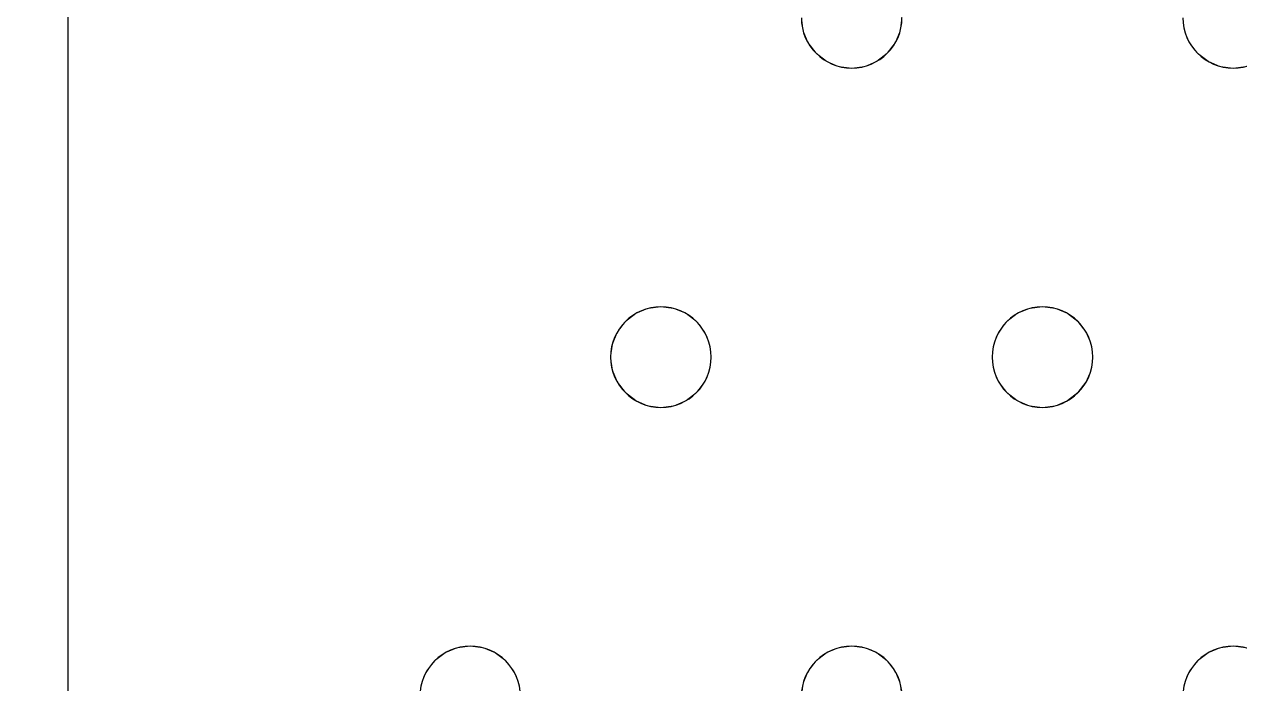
# Model space of a CAD drawing. Header units: millimetres. Extents: x -1 to 1601, y -701 to 1.
# Drawn here: x 800 to 896.6, y -205 to -152.5 of the extents above; entities that cross this region are included whole.
import ezdxf

# ---------------------------------------------------------------- set-up
doc = ezdxf.new("R2010")
doc.units = ezdxf.units.MM
doc.layers.add('IQ_200_3D', color=1, linetype='Continuous')
doc.layers.add('IQ_204_2D', color=7, linetype='Continuous')

msp = doc.modelspace()

# ---------------------------------------------------------------- linework, layer by layer
at = {"layer": 'IQ_200_3D', "lineweight": 18}
for points, invisible_edges in [([(122.762, -68.034, 850), (1477.238, -68.034, 850), (1477.238, -397.966, 850), (122.762, -397.966, 850)], 10), ([(122.762, -68.034, 860), (122.762, -397.966, 860), (1477.238, -397.966, 860), (1477.238, -68.034, 860)], 5), ([(847.789, -176.172, 888), (815.804, -143.637, 888), (825.451, -139.641, 888), (848.618, -175.536, 888)], 5), ([(847.789, -176.172, 890), (825.451, -139.641, 890), (815.804, -143.637, 890), (847.153, -177, 890)], 5), ([(861.921, -153.035, 888), (848.618, -175.536, 888), (825.451, -139.641, 888), (861.784, -152, 888)], 7), ([(825.451, -139.641, 890), (848.618, -175.536, 890), (861.921, -153.035, 890), (861.784, -152, 890)], 11), ([(848.618, -175.536, 890), (825.451, -139.641, 890), (847.789, -176.172, 890)], 3), ([(846.618, -179, 888), (805.451, -145, 888), (815.804, -143.637, 888), (846.754, -177.965, 888)], 5), ([(815.804, -143.637, 890), (805.451, -145, 890), (846.618, -179, 890), (846.754, -177.965, 890)], 10), ([(847.153, -177, 888), (815.804, -143.637, 888), (847.789, -176.172, 888)], 3), ([(846.754, -177.965, 888), (815.804, -143.637, 888), (847.153, -177, 888)], 3), ([(847.153, -177, 890), (815.804, -143.637, 890), (846.754, -177.965, 890)], 3), ([(803.451, -145, 888), (805.451, -145, 888), (832.623, -203.172, 888), (831.987, -204, 888)], 10), ([(803.451, -145, 888), (831.451, -206, 888), (831.587, -207.035, 888), (831.587, -258.965, 888)], 13), ([(831.451, -206, 888), (803.451, -145, 888), (831.587, -204.965, 888)], 3), ([(831.987, -204, 888), (831.587, -204.965, 888), (803.451, -145, 888)], 14), ([(803.451, -386.2, 888), (803.451, -145, 888), (831.451, -260, 888), (831.587, -261.035, 888)], 10), ([(831.451, -260, 888), (803.451, -145, 888), (831.587, -258.965, 888)], 3), ([(805.451, -145, 890), (803.451, -145, 890), (832.623, -203.172, 890), (833.451, -202.536, 890)], 10), ([(831.987, -204, 890), (832.623, -203.172, 890), (803.451, -145, 890)], 14), ([(831.451, -206, 890), (831.587, -204.965, 890), (803.451, -145, 890)], 14), ([(831.587, -207.035, 890), (831.451, -206, 890), (803.451, -145, 890), (831.587, -258.965, 890)], 14), ([(831.987, -204, 890), (803.451, -145, 890), (831.587, -204.965, 890)], 3), ([(831.451, -260, 890), (831.587, -258.965, 890), (803.451, -145, 890), (803.451, -386.2, 890)], 10), ([(846.618, -179, 888), (846.754, -180.035, 888), (833.451, -202.536, 888), (805.451, -145, 888)], 14), ([(805.451, -145, 888), (833.451, -202.536, 888), (832.623, -203.172, 888)], 13), ([(805.451, -145, 890), (833.451, -202.536, 890), (846.618, -179, 890)], 15), ([(892.118, -152, 888), (892.254, -153.035, 888), (869.784, -152, 888), (869.648, -150.965, 888)], 10), ([(861.784, -152, 890), (861.921, -153.035, 890), (861.921, -153.035, 888), (861.784, -152, 888)], 2), ([(869.648, -153.035, 890), (869.784, -152, 890), (869.784, -152, 888), (869.648, -153.035, 888)], 8), ([(869.648, -153.035, 888), (869.784, -152, 888), (892.254, -153.035, 888), (892.654, -154, 888)], 10), ([(869.648, -153.035, 890), (892.654, -154, 890), (892.254, -153.035, 890), (869.784, -152, 890)], 5), ([(869.784, -152, 890), (892.254, -153.035, 890), (892.118, -152, 890)], 13), ([(892.118, -152, 890), (892.254, -153.035, 890), (892.254, -153.035, 888), (892.118, -152, 888)], 2), ([(848.618, -175.536, 888), (861.921, -153.035, 888), (849.582, -175.136, 888)], 3), ([(861.921, -153.035, 890), (848.618, -175.536, 890), (849.582, -175.136, 890)], 13), ([(849.582, -175.136, 888), (861.921, -153.035, 888), (862.32, -154, 888), (850.618, -175, 888)], 5), ([(862.32, -154, 890), (861.921, -153.035, 890), (849.582, -175.136, 890), (850.618, -175, 890)], 10), ([(861.921, -153.035, 890), (862.32, -154, 890), (862.32, -154, 888), (861.921, -153.035, 888)], 10), ([(869.248, -154, 890), (869.648, -153.035, 890), (869.648, -153.035, 888), (869.248, -154, 888)], 10), ([(869.248, -154, 888), (869.648, -153.035, 888), (892.654, -154, 888), (880.951, -175, 888)], 14), ([(892.654, -154, 890), (869.648, -153.035, 890), (869.248, -154, 890), (880.951, -175, 890)], 13), ([(892.254, -153.035, 890), (892.654, -154, 890), (892.654, -154, 888), (892.254, -153.035, 888)], 10), ([(850.618, -175, 888), (862.32, -154, 888), (862.956, -154.828, 888), (851.653, -175.136, 888)], 5), ([(862.956, -154.828, 890), (862.32, -154, 890), (850.618, -175, 890)], 14), ([(862.32, -154, 890), (862.956, -154.828, 890), (862.956, -154.828, 888), (862.32, -154, 888)], 10), ([(868.613, -154.828, 890), (869.248, -154, 890), (869.248, -154, 888), (868.613, -154.828, 888)], 10), ([(880.951, -175, 888), (868.613, -154.828, 888), (869.248, -154, 888)], 13), ([(868.613, -154.828, 890), (879.916, -175.136, 890), (880.951, -175, 890), (869.248, -154, 890)], 5), ([(892.654, -154, 888), (893.289, -154.828, 888), (880.951, -175, 888)], 14), ([(880.951, -175, 890), (881.986, -175.136, 890), (893.289, -154.828, 890), (892.654, -154, 890)], 10), ([(892.654, -154, 890), (893.289, -154.828, 890), (893.289, -154.828, 888), (892.654, -154, 888)], 10), ([(851.653, -175.136, 890), (863.784, -155.464, 890), (862.956, -154.828, 890), (850.618, -175, 890)], 5), ([(862.956, -154.828, 888), (863.784, -155.464, 888), (851.653, -175.136, 888)], 14), ([(863.784, -155.464, 888), (864.749, -155.864, 888), (852.618, -175.536, 888), (851.653, -175.136, 888)], 10), ([(852.618, -175.536, 890), (864.749, -155.864, 890), (863.784, -155.464, 890), (851.653, -175.136, 890)], 5), ([(862.956, -154.828, 890), (863.784, -155.464, 890), (863.784, -155.464, 888), (862.956, -154.828, 888)], 10), ([(863.784, -155.464, 890), (864.749, -155.864, 890), (864.749, -155.864, 888), (863.784, -155.464, 888)], 10), ([(866.82, -155.864, 890), (867.784, -155.464, 890), (867.784, -155.464, 888), (866.82, -155.864, 888)], 10), ([(878.951, -175.536, 888), (866.82, -155.864, 888), (867.784, -155.464, 888), (879.916, -175.136, 888)], 5), ([(867.784, -155.464, 890), (866.82, -155.864, 890), (878.951, -175.536, 890), (879.916, -175.136, 890)], 10), ([(867.784, -155.464, 890), (868.613, -154.828, 890), (868.613, -154.828, 888), (867.784, -155.464, 888)], 10), ([(879.916, -175.136, 888), (867.784, -155.464, 888), (868.613, -154.828, 888), (880.951, -175, 888)], 5), ([(879.916, -175.136, 890), (868.613, -154.828, 890), (867.784, -155.464, 890)], 13), ([(881.986, -175.136, 888), (880.951, -175, 888), (893.289, -154.828, 888), (894.118, -155.464, 888)], 10), ([(893.289, -154.828, 890), (881.986, -175.136, 890), (894.118, -155.464, 890)], 3), ([(894.118, -155.464, 888), (895.082, -155.864, 888), (882.951, -175.536, 888), (881.986, -175.136, 888)], 10), ([(882.951, -175.536, 890), (895.082, -155.864, 890), (894.118, -155.464, 890), (881.986, -175.136, 890)], 5), ([(893.289, -154.828, 890), (894.118, -155.464, 890), (894.118, -155.464, 888), (893.289, -154.828, 888)], 10), ([(894.118, -155.464, 890), (895.082, -155.864, 890), (895.082, -155.864, 888), (894.118, -155.464, 888)], 10), ([(852.618, -175.536, 888), (864.749, -155.864, 888), (853.446, -176.172, 888)], 3), ([(852.618, -175.536, 890), (853.446, -176.172, 890), (864.749, -155.864, 890)], 14), ([(853.446, -176.172, 888), (864.749, -155.864, 888), (865.784, -156, 888), (854.082, -177, 888)], 5), ([(865.784, -156, 890), (864.749, -155.864, 890), (853.446, -176.172, 890), (854.082, -177, 890)], 10), ([(877.487, -177, 888), (877.087, -177.965, 888), (854.082, -177, 888), (865.784, -156, 888)], 14), ([(854.082, -177, 890), (877.087, -177.965, 890), (877.487, -177, 890), (865.784, -156, 890)], 13), ([(865.784, -156, 888), (864.749, -155.864, 888), (864.749, -155.864, 890), (865.784, -156, 890)], 10), ([(866.82, -155.864, 888), (865.784, -156, 888), (865.784, -156, 890), (866.82, -155.864, 890)], 10), ([(865.784, -156, 888), (866.82, -155.864, 888), (878.122, -176.172, 888), (877.487, -177, 888)], 10), ([(866.82, -155.864, 890), (865.784, -156, 890), (878.122, -176.172, 890), (878.951, -175.536, 890)], 10), ([(877.487, -177, 890), (878.122, -176.172, 890), (865.784, -156, 890)], 14), ([(866.82, -155.864, 888), (878.951, -175.536, 888), (878.122, -176.172, 888)], 13), ([(882.951, -175.536, 888), (895.082, -155.864, 888), (883.779, -176.172, 888)], 3), ([(882.951, -175.536, 890), (883.779, -176.172, 890), (895.082, -155.864, 890)], 14), ([(883.779, -176.172, 888), (895.082, -155.864, 888), (896.118, -156, 888), (884.415, -177, 888)], 5), ([(896.118, -156, 890), (895.082, -155.864, 890), (883.779, -176.172, 890), (884.415, -177, 890)], 10), ([(884.415, -177, 888), (896.118, -156, 888), (907.82, -177, 888), (907.421, -177.965, 888)], 11), ([(907.82, -177, 890), (908.456, -176.172, 890), (896.118, -156, 890), (884.415, -177, 890)], 14), ([(896.118, -156, 888), (895.082, -155.864, 888), (895.082, -155.864, 890), (896.118, -156, 890)], 10), ([(897.153, -155.864, 888), (896.118, -156, 888), (896.118, -156, 890), (897.153, -155.864, 890)], 10), ([(896.118, -156, 888), (897.153, -155.864, 888), (908.456, -176.172, 888), (907.82, -177, 888)], 10), ([(897.153, -155.864, 890), (896.118, -156, 890), (908.456, -176.172, 890), (909.284, -175.536, 890)], 10), ([(848.618, -175.536, 890), (847.789, -176.172, 890), (847.789, -176.172, 888), (848.618, -175.536, 888)], 10), ([(849.582, -175.136, 890), (848.618, -175.536, 890), (848.618, -175.536, 888), (849.582, -175.136, 888)], 10), ([(849.582, -175.136, 888), (850.618, -175, 888), (850.618, -175, 890), (849.582, -175.136, 890)], 10), ([(850.618, -175, 888), (851.653, -175.136, 888), (851.653, -175.136, 890), (850.618, -175, 890)], 10), ([(852.618, -175.536, 890), (851.653, -175.136, 890), (851.653, -175.136, 888), (852.618, -175.536, 888)], 10), ([(853.446, -176.172, 890), (852.618, -175.536, 890), (852.618, -175.536, 888), (853.446, -176.172, 888)], 10), ([(878.951, -175.536, 890), (878.122, -176.172, 890), (878.122, -176.172, 888), (878.951, -175.536, 888)], 10), ([(879.916, -175.136, 890), (878.951, -175.536, 890), (878.951, -175.536, 888), (879.916, -175.136, 888)], 10), ([(879.916, -175.136, 888), (880.951, -175, 888), (880.951, -175, 890), (879.916, -175.136, 890)], 10), ([(880.951, -175, 888), (881.986, -175.136, 888), (881.986, -175.136, 890), (880.951, -175, 890)], 10), ([(882.951, -175.536, 890), (881.986, -175.136, 890), (881.986, -175.136, 888), (882.951, -175.536, 888)], 10), ([(883.779, -176.172, 890), (882.951, -175.536, 890), (882.951, -175.536, 888), (883.779, -176.172, 888)], 10), ([(847.789, -176.172, 890), (847.153, -177, 890), (847.153, -177, 888), (847.789, -176.172, 888)], 10), ([(854.082, -177, 890), (853.446, -176.172, 890), (853.446, -176.172, 888), (854.082, -177, 888)], 10), ([(878.122, -176.172, 890), (877.487, -177, 890), (877.487, -177, 888), (878.122, -176.172, 888)], 10), ([(884.415, -177, 890), (883.779, -176.172, 890), (883.779, -176.172, 888), (884.415, -177, 888)], 10), ([(847.153, -177, 890), (846.754, -177.965, 890), (846.754, -177.965, 888), (847.153, -177, 888)], 10), ([(854.481, -177.965, 890), (854.082, -177, 890), (854.082, -177, 888), (854.481, -177.965, 888)], 10), ([(877.087, -177.965, 888), (876.951, -179, 888), (854.481, -177.965, 888), (854.082, -177, 888)], 10), ([(854.481, -177.965, 890), (876.951, -179, 890), (877.087, -177.965, 890), (854.082, -177, 890)], 5), ([(877.487, -177, 890), (877.087, -177.965, 890), (877.087, -177.965, 888), (877.487, -177, 888)], 10), ([(884.815, -177.965, 890), (884.415, -177, 890), (884.415, -177, 888), (884.815, -177.965, 888)], 10), ([(884.815, -177.965, 888), (884.415, -177, 888), (907.421, -177.965, 888), (907.284, -179, 888)], 10), ([(907.421, -177.965, 890), (907.82, -177, 890), (884.415, -177, 890), (884.815, -177.965, 890)], 10), ([(846.754, -177.965, 890), (846.618, -179, 890), (846.618, -179, 888), (846.754, -177.965, 888)], 8), ([(854.618, -179, 890), (854.481, -177.965, 890), (854.481, -177.965, 888), (854.618, -179, 888)], 2), ([(854.618, -179, 888), (854.481, -177.965, 888), (876.951, -179, 888), (877.087, -180.035, 888)], 10), ([(876.951, -179, 890), (854.481, -177.965, 890), (854.618, -179, 890)], 13), ([(877.087, -177.965, 890), (876.951, -179, 890), (876.951, -179, 888), (877.087, -177.965, 888)], 8), ([(884.951, -179, 890), (884.815, -177.965, 890), (884.815, -177.965, 888), (884.951, -179, 888)], 2), ([(884.951, -179, 888), (884.815, -177.965, 888), (907.284, -179, 888), (907.421, -180.035, 888)], 10), ([(884.951, -179, 890), (907.421, -180.035, 890), (907.284, -179, 890), (884.815, -177.965, 890)], 5), ([(907.421, -177.965, 890), (884.815, -177.965, 890), (907.284, -179, 890)], 3), ([(846.754, -180.035, 890), (846.618, -179, 890), (833.451, -202.536, 890), (834.416, -202.136, 890)], 10), ([(846.618, -179, 890), (846.754, -180.035, 890), (846.754, -180.035, 888), (846.618, -179, 888)], 2), ([(854.481, -180.035, 890), (854.618, -179, 890), (854.618, -179, 888), (854.481, -180.035, 888)], 8), ([(877.087, -180.035, 888), (854.481, -180.035, 888), (854.618, -179, 888)], 13), ([(854.618, -179, 890), (854.481, -180.035, 890), (877.087, -180.035, 890), (876.951, -179, 890)], 10), ([(876.951, -179, 890), (877.087, -180.035, 890), (877.087, -180.035, 888), (876.951, -179, 888)], 2), ([(884.815, -180.035, 890), (884.951, -179, 890), (884.951, -179, 888), (884.815, -180.035, 888)], 8), ([(884.815, -180.035, 888), (884.951, -179, 888), (907.421, -180.035, 888), (907.82, -181, 888)], 10), ([(907.421, -180.035, 890), (884.951, -179, 890), (884.815, -180.035, 890)], 13), ([(833.451, -202.536, 888), (846.754, -180.035, 888), (834.416, -202.136, 888)], 3), ([(834.416, -202.136, 888), (846.754, -180.035, 888), (847.153, -181, 888), (835.451, -202, 888)], 5), ([(847.153, -181, 890), (846.754, -180.035, 890), (834.416, -202.136, 890), (835.451, -202, 890)], 10), ([(846.754, -180.035, 890), (847.153, -181, 890), (847.153, -181, 888), (846.754, -180.035, 888)], 10), ([(854.082, -181, 890), (854.481, -180.035, 890), (854.481, -180.035, 888), (854.082, -181, 888)], 10), ([(877.487, -181, 888), (854.082, -181, 888), (854.481, -180.035, 888), (877.087, -180.035, 888)], 5), ([(877.487, -181, 890), (877.087, -180.035, 890), (854.481, -180.035, 890), (854.082, -181, 890)], 10), ([(877.087, -180.035, 890), (877.487, -181, 890), (877.487, -181, 888), (877.087, -180.035, 888)], 10), ([(884.415, -181, 890), (884.815, -180.035, 890), (884.815, -180.035, 888), (884.415, -181, 888)], 10), ([(884.415, -181, 888), (884.815, -180.035, 888), (907.82, -181, 888), (896.118, -202, 888)], 14), ([(884.815, -180.035, 890), (884.415, -181, 890), (907.82, -181, 890), (907.421, -180.035, 890)], 10), ([(835.451, -202, 888), (847.153, -181, 888), (847.789, -181.828, 888), (836.486, -202.136, 888)], 5), ([(847.789, -181.828, 890), (847.153, -181, 890), (835.451, -202, 890)], 14), ([(847.153, -181, 890), (847.789, -181.828, 890), (847.789, -181.828, 888), (847.153, -181, 888)], 10), ([(853.446, -181.828, 890), (854.082, -181, 890), (854.082, -181, 888), (853.446, -181.828, 888)], 10), ([(865.784, -202, 888), (853.446, -181.828, 888), (854.082, -181, 888), (877.487, -181, 888)], 13), ([(865.784, -202, 890), (854.082, -181, 890), (853.446, -181.828, 890)], 13), ([(865.784, -202, 890), (878.122, -181.828, 890), (877.487, -181, 890), (854.082, -181, 890)], 13), ([(878.122, -181.828, 888), (866.82, -202.136, 888), (865.784, -202, 888), (877.487, -181, 888)], 5), ([(877.487, -181, 890), (878.122, -181.828, 890), (878.122, -181.828, 888), (877.487, -181, 888)], 10), ([(883.779, -181.828, 890), (884.415, -181, 890), (884.415, -181, 888), (883.779, -181.828, 888)], 10), ([(883.779, -181.828, 888), (884.415, -181, 888), (896.118, -202, 888)], 14), ([(896.118, -202, 890), (907.82, -181, 890), (884.415, -181, 890), (883.779, -181.828, 890)], 11), ([(896.118, -202, 888), (907.82, -181, 888), (908.456, -181.828, 888), (897.153, -202.136, 888)], 5), ([(896.118, -202, 890), (897.153, -202.136, 890), (908.456, -181.828, 890), (907.82, -181, 890)], 10), ([(836.486, -202.136, 890), (848.618, -182.464, 890), (847.789, -181.828, 890), (835.451, -202, 890)], 5), ([(836.486, -202.136, 888), (847.789, -181.828, 888), (848.618, -182.464, 888), (837.451, -202.536, 888)], 5), ([(837.451, -202.536, 890), (849.582, -182.864, 890), (848.618, -182.464, 890), (836.486, -202.136, 890)], 5), ([(848.618, -182.464, 888), (849.582, -182.864, 888), (837.451, -202.536, 888)], 14), ([(847.789, -181.828, 890), (848.618, -182.464, 890), (848.618, -182.464, 888), (847.789, -181.828, 888)], 10), ([(848.618, -182.464, 890), (849.582, -182.864, 890), (849.582, -182.864, 888), (848.618, -182.464, 888)], 10), ([(851.653, -182.864, 890), (852.618, -182.464, 890), (852.618, -182.464, 888), (851.653, -182.864, 888)], 10), ([(851.653, -182.864, 888), (852.618, -182.464, 888), (863.784, -202.536, 888), (862.956, -203.172, 888)], 10), ([(863.784, -202.536, 890), (864.749, -202.136, 890), (852.618, -182.464, 890), (851.653, -182.864, 890)], 10), ([(852.618, -182.464, 890), (853.446, -181.828, 890), (853.446, -181.828, 888), (852.618, -182.464, 888)], 10), ([(852.618, -182.464, 888), (853.446, -181.828, 888), (864.749, -202.136, 888), (863.784, -202.536, 888)], 10), ([(853.446, -181.828, 890), (852.618, -182.464, 890), (864.749, -202.136, 890), (865.784, -202, 890)], 10), ([(864.749, -202.136, 888), (853.446, -181.828, 888), (865.784, -202, 888)], 3), ([(878.122, -181.828, 890), (865.784, -202, 890), (866.82, -202.136, 890), (878.951, -182.464, 890)], 5), ([(878.951, -182.464, 888), (867.784, -202.536, 888), (866.82, -202.136, 888), (878.122, -181.828, 888)], 5), ([(867.784, -202.536, 890), (879.916, -182.864, 890), (878.951, -182.464, 890), (866.82, -202.136, 890)], 5), ([(879.916, -182.864, 888), (868.613, -203.172, 888), (867.784, -202.536, 888), (878.951, -182.464, 888)], 5), ([(878.122, -181.828, 890), (878.951, -182.464, 890), (878.951, -182.464, 888), (878.122, -181.828, 888)], 10), ([(878.951, -182.464, 890), (879.916, -182.864, 890), (879.916, -182.864, 888), (878.951, -182.464, 888)], 10), ([(881.986, -182.864, 890), (882.951, -182.464, 890), (882.951, -182.464, 888), (881.986, -182.864, 888)], 10), ([(882.951, -182.464, 888), (895.082, -202.136, 888), (894.118, -202.536, 888), (881.986, -182.864, 888)], 5), ([(882.951, -182.464, 890), (881.986, -182.864, 890), (894.118, -202.536, 890), (895.082, -202.136, 890)], 10), ([(882.951, -182.464, 890), (883.779, -181.828, 890), (883.779, -181.828, 888), (882.951, -182.464, 888)], 10), ([(895.082, -202.136, 888), (882.951, -182.464, 888), (883.779, -181.828, 888), (896.118, -202, 888)], 5), ([(883.779, -181.828, 890), (882.951, -182.464, 890), (895.082, -202.136, 890), (896.118, -202, 890)], 10), ([(849.582, -182.864, 888), (850.618, -183, 888), (838.279, -203.172, 888), (837.451, -202.536, 888)], 10), ([(837.451, -202.536, 890), (838.279, -203.172, 890), (849.582, -182.864, 890)], 14), ([(850.618, -183, 890), (849.582, -182.864, 890), (838.279, -203.172, 890), (838.915, -204, 890)], 10), ([(838.915, -204, 888), (838.279, -203.172, 888), (850.618, -183, 888), (862.32, -204, 888)], 14), ([(862.32, -204, 890), (862.956, -203.172, 890), (850.618, -183, 890), (838.915, -204, 890)], 14), ([(850.618, -183, 888), (849.582, -182.864, 888), (849.582, -182.864, 890), (850.618, -183, 890)], 10), ([(851.653, -182.864, 888), (850.618, -183, 888), (850.618, -183, 890), (851.653, -182.864, 890)], 10), ([(862.956, -203.172, 888), (862.32, -204, 888), (850.618, -183, 888), (851.653, -182.864, 888)], 10), ([(862.956, -203.172, 890), (863.784, -202.536, 890), (851.653, -182.864, 890), (850.618, -183, 890)], 10), ([(868.613, -203.172, 890), (880.951, -183, 890), (879.916, -182.864, 890), (867.784, -202.536, 890)], 5), ([(879.916, -182.864, 888), (880.951, -183, 888), (868.613, -203.172, 888)], 14), ([(869.248, -204, 888), (868.613, -203.172, 888), (880.951, -183, 888), (892.654, -204, 888)], 14), ([(869.248, -204, 890), (880.951, -183, 890), (868.613, -203.172, 890)], 3), ([(880.951, -183, 890), (869.248, -204, 890), (892.654, -204, 890), (893.289, -203.172, 890)], 11), ([(880.951, -183, 888), (879.916, -182.864, 888), (879.916, -182.864, 890), (880.951, -183, 890)], 10), ([(881.986, -182.864, 888), (880.951, -183, 888), (880.951, -183, 890), (881.986, -182.864, 890)], 10), ([(893.289, -203.172, 888), (892.654, -204, 888), (880.951, -183, 888), (881.986, -182.864, 888)], 10), ([(881.986, -182.864, 890), (880.951, -183, 890), (893.289, -203.172, 890), (894.118, -202.536, 890)], 10), ([(881.986, -182.864, 888), (894.118, -202.536, 888), (893.289, -203.172, 888)], 13), ([(833.451, -202.536, 890), (832.623, -203.172, 890), (832.623, -203.172, 888), (833.451, -202.536, 888)], 10), ([(834.416, -202.136, 890), (833.451, -202.536, 890), (833.451, -202.536, 888), (834.416, -202.136, 888)], 10), ([(834.416, -202.136, 888), (835.451, -202, 888), (835.451, -202, 890), (834.416, -202.136, 890)], 10), ([(835.451, -202, 888), (836.486, -202.136, 888), (836.486, -202.136, 890), (835.451, -202, 890)], 10), ([(837.451, -202.536, 890), (836.486, -202.136, 890), (836.486, -202.136, 888), (837.451, -202.536, 888)], 10), ([(838.279, -203.172, 890), (837.451, -202.536, 890), (837.451, -202.536, 888), (838.279, -203.172, 888)], 10), ([(863.784, -202.536, 890), (862.956, -203.172, 890), (862.956, -203.172, 888), (863.784, -202.536, 888)], 10), ([(864.749, -202.136, 890), (863.784, -202.536, 890), (863.784, -202.536, 888), (864.749, -202.136, 888)], 10), ([(864.749, -202.136, 888), (865.784, -202, 888), (865.784, -202, 890), (864.749, -202.136, 890)], 10), ([(865.784, -202, 888), (866.82, -202.136, 888), (866.82, -202.136, 890), (865.784, -202, 890)], 10), ([(867.784, -202.536, 890), (866.82, -202.136, 890), (866.82, -202.136, 888), (867.784, -202.536, 888)], 10), ([(868.613, -203.172, 890), (867.784, -202.536, 890), (867.784, -202.536, 888), (868.613, -203.172, 888)], 10), ([(894.118, -202.536, 890), (893.289, -203.172, 890), (893.289, -203.172, 888), (894.118, -202.536, 888)], 10), ([(895.082, -202.136, 890), (894.118, -202.536, 890), (894.118, -202.536, 888), (895.082, -202.136, 888)], 10), ([(895.082, -202.136, 888), (896.118, -202, 888), (896.118, -202, 890), (895.082, -202.136, 890)], 10), ([(896.118, -202, 888), (897.153, -202.136, 888), (897.153, -202.136, 890), (896.118, -202, 890)], 10), ([(832.623, -203.172, 890), (831.987, -204, 890), (831.987, -204, 888), (832.623, -203.172, 888)], 10), ([(838.915, -204, 890), (838.279, -203.172, 890), (838.279, -203.172, 888), (838.915, -204, 888)], 10), ([(862.956, -203.172, 890), (862.32, -204, 890), (862.32, -204, 888), (862.956, -203.172, 888)], 10), ([(869.248, -204, 890), (868.613, -203.172, 890), (868.613, -203.172, 888), (869.248, -204, 888)], 10), ([(893.289, -203.172, 890), (892.654, -204, 890), (892.654, -204, 888), (893.289, -203.172, 888)], 10), ([(831.987, -204, 890), (831.587, -204.965, 890), (831.587, -204.965, 888), (831.987, -204, 888)], 10), ([(839.315, -204.965, 890), (838.915, -204, 890), (838.915, -204, 888), (839.315, -204.965, 888)], 10), ([(838.915, -204, 888), (862.32, -204, 888), (861.921, -204.965, 888), (839.315, -204.965, 888)], 5), ([(861.921, -204.965, 890), (862.32, -204, 890), (838.915, -204, 890), (839.315, -204.965, 890)], 10), ([(862.32, -204, 890), (861.921, -204.965, 890), (861.921, -204.965, 888), (862.32, -204, 888)], 10), ([(869.648, -204.965, 890), (869.248, -204, 890), (869.248, -204, 888), (869.648, -204.965, 888)], 10), ([(892.254, -204.965, 888), (869.648, -204.965, 888), (869.248, -204, 888), (892.654, -204, 888)], 5), ([(892.254, -204.965, 890), (892.654, -204, 890), (869.248, -204, 890), (869.648, -204.965, 890)], 10), ([(892.654, -204, 890), (892.254, -204.965, 890), (892.254, -204.965, 888), (892.654, -204, 888)], 10), ([(831.587, -204.965, 890), (831.451, -206, 890), (831.451, -206, 888), (831.587, -204.965, 888)], 8), ([(839.451, -206, 890), (839.315, -204.965, 890), (839.315, -204.965, 888), (839.451, -206, 888)], 2), ([(861.784, -206, 888), (861.921, -207.035, 888), (839.451, -206, 888), (839.315, -204.965, 888)], 10), ([(839.315, -204.965, 888), (861.921, -204.965, 888), (861.784, -206, 888)], 13), ([(861.784, -206, 890), (861.921, -204.965, 890), (839.315, -204.965, 890), (839.451, -206, 890)], 10), ([(861.921, -204.965, 890), (861.784, -206, 890), (861.784, -206, 888), (861.921, -204.965, 888)], 8), ([(869.784, -206, 890), (869.648, -204.965, 890), (869.648, -204.965, 888), (869.784, -206, 888)], 2), ([(869.648, -204.965, 888), (892.254, -204.965, 888), (892.118, -206, 888), (869.784, -206, 888)], 5), ([(892.118, -206, 890), (892.254, -204.965, 890), (869.648, -204.965, 890), (869.784, -206, 890)], 10), ([(892.254, -204.965, 890), (892.118, -206, 890), (892.118, -206, 888), (892.254, -204.965, 888)], 8)]:
    msp.add_3dface(points, dxfattribs=dict(at, invisible_edges=invisible_edges))
msp.add_3dface([(803.451, -145, 890), (803.451, -145, 888), (803.451, -386.2, 888), (803.451, -386.2, 890)], dxfattribs=at)
at = {"layer": 'IQ_204_2D'}
msp.add_line((803.451, -145), (803.451, -386.2), dxfattribs=at)
for centre, start, end in [((865.784, -152), 180, 360), ((896.118, -152), 180, 360), ((850.618, -179), 360, 180), ((880.951, -179), 360, 180), ((850.618, -179), 180, 360), ((880.951, -179), 180, 360), ((835.451, -206), 360, 180), ((865.784, -206), 360, 180), ((896.118, -206), 360, 180)]:
    msp.add_arc(centre, 4, start, end, dxfattribs=at)

# ---------------------------------------------------------------- meshes
at = {"layer": 'IQ_200_3D', "lineweight": 18}
mesh = msp.add_polyface(dxfattribs=at)
corners = [(1600, 0, 850), (1600, -700, 850), (0, -700, 850), (0, 0, 850), (1210.5, -594, 850), (1211.556, -602.023, 850), (1214.653, -609.5, 850), (1219.58, -615.92, 850), (1226, -620.847, 850), (1233.477, -623.944, 850), (1241.5, -625, 850), (1459.5, -625, 850), (1467.523, -623.944, 850), (1475, -620.847, 850), (1481.42, -615.92, 850), (1486.347, -609.5, 850), (1489.444, -602.023, 850), (1490.5, -594, 850), (1490.5, -476, 850), (1489.444, -467.977, 850), (1486.347, -460.5, 850), (1481.42, -454.08, 850), (1475, -449.153, 850), (1467.523, -446.056, 850), (1459.5, -445, 850), (1241.5, -445, 850), (1233.477, -446.056, 850), (1226, -449.153, 850), (1219.58, -454.08, 850), (1214.653, -460.5, 850), (1211.556, -467.977, 850), (1210.5, -476, 850), (1477.5, -68.034, 850), (122.5, -68.034, 850), (110.412, -69.625, 850), (99.148, -74.291, 850), (89.475, -81.713, 850), (82.053, -91.386, 850), (77.388, -102.65, 850), (75.796, -114.738, 850), (75.796, -351.262, 850), (77.388, -363.35, 850), (82.053, -374.614, 850), (89.475, -384.287, 850), (99.148, -391.709, 850), (110.412, -396.375, 850), (122.5, -397.966, 850), (1477.5, -397.966, 850), (1489.588, -396.375, 850), (1500.852, -391.709, 850), (1510.525, -384.287, 850), (1517.947, -374.614, 850), (1522.612, -363.35, 850), (1524.204, -351.262, 850), (1524.204, -114.738, 850), (1522.612, -102.65, 850), (1517.947, -91.386, 850), (1510.525, -81.713, 850), (1500.852, -74.291, 850), (1489.588, -69.625, 850)]
mesh.append_faces([[corners[k] for k in face] for face in [(37, 3, 36), (35, 3, 34), (4, 46, 31), (31, 46, 30), (55, 0, 54), (16, 1, 15), (14, 1, 13), (21, 49, 20), (11, 1, 10)]], dxfattribs={"vtx0": -1, "vtx1": -1})
mesh.append_faces([[corners[k] for k in face] for face in [(3, 37, 38), (3, 38, 39), (3, 39, 40, 2), (2, 40, 41), (46, 4, 5), (2, 6, 7), (46, 29, 30), (46, 28, 29), (26, 46, 47, 25), (46, 26, 27), (0, 59, 32, 3), (20, 49, 50, 19), (47, 24, 25), (0, 55, 56), (1, 52, 53), (19, 50, 51, 18), (1, 16, 17)]], dxfattribs={"vtx0": -1, "vtx2": -1})
mesh.append_faces([[corners[k] for k in face] for face in [(2, 45, 46, 5), (1, 17, 18, 51)]], dxfattribs={"vtx0": -1, "vtx2": -1, "vtx3": -1})
mesh.append_faces([[corners[k] for k in face] for face in [(41, 42, 2), (35, 36, 3), (33, 34, 3, 32), (43, 44, 2), (44, 45, 2), (42, 43, 2), (5, 6, 2), (27, 28, 46), (7, 8, 2), (8, 9, 2), (58, 59, 0), (56, 57, 0), (57, 58, 0), (51, 52, 1), (23, 24, 47), (11, 12, 1), (12, 13, 1), (14, 15, 1)]], dxfattribs={"vtx1": -1, "vtx2": -1})
mesh.append_faces([[corners[k] for k in face] for face in [(1, 2, 9, 10), (47, 48, 22, 23), (48, 49, 21, 22), (53, 54, 0, 1)]], dxfattribs={"vtx1": -1, "vtx3": -1})
mesh = msp.add_polyface(dxfattribs=at)
corners = [(1600, -700, 900), (1600, -23, 900), (0, -23, 900), (0, -700, 900), (90, -35.113, 900), (1510, -35.113, 900), (1529.382, -37.665, 900), (1547.443, -45.146, 900), (1562.953, -57.047, 900), (1574.854, -72.557, 900), (1582.335, -90.618, 900), (1584.887, -110, 900), (1584.887, -610, 900), (1582.335, -629.382, 900), (1574.854, -647.443, 900), (1562.953, -662.953, 900), (1547.443, -674.854, 900), (1529.382, -682.335, 900), (1510, -684.887, 900), (90, -684.887, 900), (70.618, -682.335, 900), (52.557, -674.854, 900), (37.047, -662.953, 900), (25.146, -647.443, 900), (17.665, -629.382, 900), (15.113, -610, 900), (15.113, -110, 900), (17.665, -90.618, 900), (25.146, -72.557, 900), (37.047, -57.047, 900), (52.557, -45.146, 900), (70.618, -37.665, 900)]
mesh.append_faces([[corners[k] for k in face] for face in [(9, 1, 8), (14, 0, 13), (31, 2, 30), (28, 2, 27), (21, 3, 20), (23, 3, 22)]], dxfattribs={"vtx0": -1, "vtx1": -1})
mesh.append_faces([[corners[k] for k in face] for face in [(1, 9, 10), (1, 11, 12, 0), (0, 14, 15), (0, 18, 19), (2, 28, 29), (3, 23, 24)]], dxfattribs={"vtx0": -1, "vtx2": -1})
mesh.append_faces([[corners[k] for k in face] for face in [(10, 11, 1), (5, 6, 1), (7, 8, 1), (6, 7, 1), (12, 13, 0), (15, 16, 0), (17, 18, 0), (16, 17, 0), (31, 4, 2), (29, 30, 2), (26, 27, 2), (21, 22, 3), (24, 25, 3)]], dxfattribs={"vtx1": -1, "vtx2": -1})
mesh.append_faces([[corners[k] for k in face] for face in [(4, 5, 1, 2), (25, 26, 2, 3), (19, 20, 3, 0)]], dxfattribs={"vtx1": -1, "vtx3": -1})
mesh = msp.add_polyface(dxfattribs=at)
corners = [(1510, -48.392, 890), (90, -48.392, 890), (66.424, -53.082, 890), (46.437, -66.437, 890), (33.082, -86.424, 890), (28.392, -110, 890), (28.392, -610, 890), (33.082, -633.576, 890), (46.437, -653.563, 890), (66.424, -666.918, 890), (90, -671.608, 890), (1510, -671.608, 890), (1533.576, -666.918, 890), (1553.563, -653.563, 890), (1566.918, -633.576, 890), (1571.608, -610, 890), (1571.608, -110, 890), (1566.918, -86.424, 890), (1553.563, -66.437, 890), (1533.576, -53.082, 890), (122.5, -418.034, 890), (1477.5, -418.034, 890), (1489.656, -419.634, 890), (1500.983, -424.326, 890), (1510.71, -431.79, 890), (1518.174, -441.517, 890), (1522.866, -452.844, 890), (1524.466, -465, 890), (1524.466, -605, 890), (1522.866, -617.156, 890), (1518.174, -628.483, 890), (1510.71, -638.21, 890), (1500.983, -645.674, 890), (1489.656, -650.366, 890), (1477.5, -651.966, 890), (122.5, -651.966, 890), (110.344, -650.366, 890), (99.017, -645.674, 890), (89.29, -638.21, 890), (81.826, -628.483, 890), (77.134, -617.156, 890), (75.534, -605, 890), (75.534, -465, 890), (77.134, -452.844, 890), (81.826, -441.517, 890), (89.29, -431.79, 890), (99.017, -424.326, 890), (110.344, -419.634, 890), (122.5, -68.034, 890), (1477.5, -68.034, 890), (1489.588, -69.625, 890), (1500.852, -74.291, 890), (1510.525, -81.713, 890), (1517.947, -91.386, 890), (1522.612, -102.65, 890), (1524.204, -114.738, 890), (1524.204, -351.262, 890), (1522.612, -363.35, 890), (1517.947, -374.614, 890), (1510.525, -384.287, 890), (1500.852, -391.709, 890), (1489.588, -396.375, 890), (1477.5, -397.966, 890), (122.5, -397.966, 890), (110.412, -396.375, 890), (99.148, -391.709, 890), (89.475, -384.287, 890), (82.053, -374.614, 890), (77.388, -363.35, 890), (75.796, -351.262, 890), (75.796, -114.738, 890), (77.388, -102.65, 890), (82.053, -91.386, 890), (89.475, -81.713, 890), (99.148, -74.291, 890), (110.412, -69.625, 890)]
mesh.append_faces([[corners[k] for k in face] for face in [(65, 47, 64), (75, 1, 74), (71, 5, 70), (73, 2, 72)]], dxfattribs={"vtx0": -1, "vtx1": -1})
mesh.append_faces([[corners[k] for k in face] for face in [(15, 28, 29, 14), (11, 32, 33), (16, 55, 56, 15), (54, 17, 18, 53), (53, 18, 19, 52), (52, 19, 0, 51), (0, 50, 51), (10, 37, 38, 9), (64, 47, 20, 63), (8, 39, 40, 7), (39, 8, 9, 38), (69, 42, 43), (1, 75, 48, 0), (3, 71, 72, 2)]], dxfattribs={"vtx0": -1, "vtx2": -1})
mesh.append_faces([[corners[k] for k in face] for face in [(6, 41, 42, 69)]], dxfattribs={"vtx0": -1, "vtx2": -1, "vtx3": -1})
mesh.append_faces([[corners[k] for k in face] for face in [(11, 33, 34, 35), (71, 3, 4, 5)]], dxfattribs={"vtx0": -1, "vtx3": -1})
mesh.append_faces([[corners[k] for k in face] for face in [(49, 50, 0, 48), (36, 37, 10)]], dxfattribs={"vtx1": -1, "vtx2": -1})
mesh.append_faces([[corners[k] for k in face] for face in [(27, 28, 15, 56)]], dxfattribs={"vtx1": -1, "vtx2": -1, "vtx3": -1})
mesh.append_faces([[corners[k] for k in face] for face in [(13, 14, 29, 30), (12, 13, 30, 31), (26, 27, 56, 57), (31, 32, 11, 12), (24, 25, 58, 59), (21, 22, 61, 62), (22, 23, 60, 61), (23, 24, 59, 60), (25, 26, 57, 58), (54, 55, 16, 17), (20, 21, 62, 63), (35, 36, 10, 11), (45, 46, 66, 67), (46, 47, 65, 66), (6, 7, 40, 41), (43, 44, 68, 69), (44, 45, 67, 68), (73, 74, 1, 2), (69, 70, 5, 6)]], dxfattribs={"vtx1": -1, "vtx3": -1})

doc.saveas('drawing.dxf')
